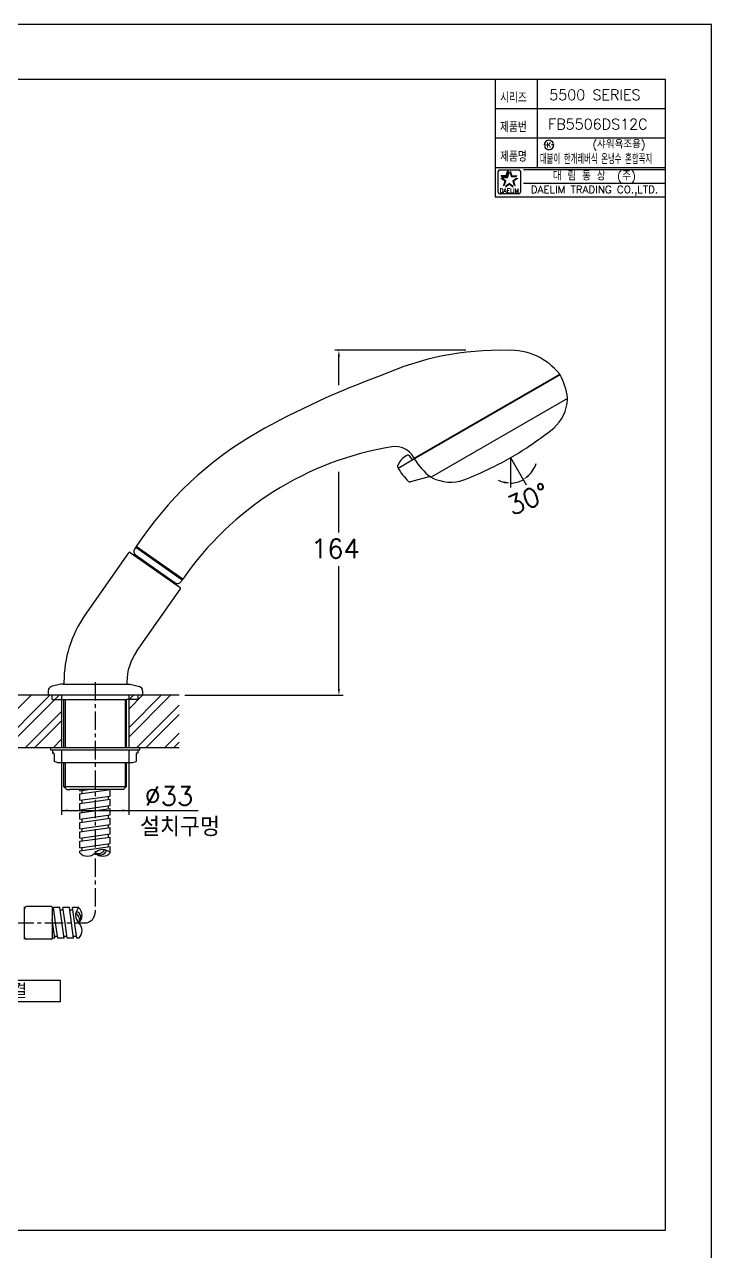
# Model space of a CAD drawing. Extents: x 8594 to 10274, y 9608 to 11210.
# Drawn here: x 9947 to 10274, y 10212 to 10796 of the extents above; entities that cross this region are included whole.
import ezdxf
from ezdxf.enums import TextEntityAlignment as Align

# ---------------------------------------------------------------- set-up
doc = ezdxf.new("R2010")
doc.units = 0
doc.header["$LTSCALE"] = 7
doc.header["$MEASUREMENT"] = 0
doc.linetypes.add('CENTER', pattern=[2, 1.25, -0.25, 0.25, -0.25])
doc.layers.get('0').update_dxf_attribs({"color": 2, "linetype": 'CONTINUOUS'})
for name, color, linetype in [('CL', 1, 'CENTER'), ('D', 2, 'CONTINUOUS'), ('DIM', 2, 'CONTINUOUS'), ('DWG', 7, 'CONTINUOUS'), ('TXT', 5, 'CONTINUOUS')]:
    doc.layers.add(name, color=color, linetype=linetype)
doc.styles.add('GHS', font='ROMANS', dxfattribs={"bigfont": 'GHS'})
doc.styles.add('HAN', font='TXT.shx', dxfattribs={"bigfont": 'GHS.shx'})
doc.styles.add('ROMANS', font='romans')

# ---------------------------------------------------------------- blocks, each defined once
blk = doc.blocks.new('BORDER')
for p, q in [((1, 1), (0, 1)), ((1, 0), (1, 1))]:
    blk.add_line(p, q)
blk = doc.blocks.new('KS')
at = {"layer": 'D'}
for p, q in [((-2.25, 0), (-1.75, 0)), ((-1.75, 0), (-1.25, 0)), ((1.75, 0), (1.25, 0)), ((2.25, 0), (1.75, 0))]:
    blk.add_line(p, q, dxfattribs=at)
for start, end in [(15, 180), (195, 0)]:
    blk.add_arc((0, 0), 2.25, start, end, dxfattribs=at)
at = {"layer": 'D', "style": 'HAN'}
blk.add_text('K', height=2.39, dxfattribs=at).set_placement((0, 0), align=Align.MIDDLE)

msp = doc.modelspace()

# ---------------------------------------------------------------- linework, layer by layer
at = {"color": 7}
for p, q in [((10170.83, 10770.36), (10170.83, 10714.36)), ((10190.83, 10770.36), (10190.83, 10728.36)), ((10170.83, 10756.36), (10251.83, 10756.36)), ((10170.83, 10742.36), (10251.83, 10742.36)), ((10170.83, 10728.36), (10251.83, 10728.36)), ((10170.83, 10714.36), (10251.83, 10714.36))]:
    msp.add_line(p, q, dxfattribs=at)
at = {"color": 2, "linetype": 'Continuous'}
for p, q in [((10172.3, 10716.49), (10172.3, 10726.49)), ((10173.05, 10727.24), (10182.05, 10727.24)), ((10182.8, 10726.49), (10182.8, 10716.49)), ((10184.33, 10727.36), (10251.83, 10727.36)), ((10184.33, 10720.86), (10251.83, 10720.86)), ((10182.05, 10715.74), (10173.3, 10715.74))]:
    msp.add_line(p, q, dxfattribs=at)
at = {"color": 2}
for p, q in [((10173.64, 10724.54), (10176.07, 10724.54)), ((10174.31, 10723.62), (10173.64, 10724.54)), ((10174.31, 10723.62), (10176.73, 10723.62)), ((10176.07, 10724.54), (10176.81, 10726.85)), ((10176.73, 10723.62), (10177.48, 10725.93)), ((10177.48, 10725.93), (10176.81, 10726.85))]:
    msp.add_line(p, q, dxfattribs=at)
at = {"color": 7, "linetype": 'Continuous'}
for p, q in [((10020.29, 10477.11), (9580.29, 10477.11)), ((10020.29, 10452.11), (9580.29, 10452.11))]:
    msp.add_line(p, q, dxfattribs=at)
at = {"color": 2, "linetype": 'Continuous'}
for centre, radius, start, end in [((10173.05, 10726.49), 0.75, 90, 180), ((10182.05, 10726.49), 0.75, 0, 90), ((10173.18, 10716.62), 0.884, 188.1301, 278.1301), ((10182.05, 10716.49), 0.75, 270, 0)]:
    msp.add_arc(centre, radius, start, end, dxfattribs=at)
at = {"color": 2}
for points in [[(10175.15, 10721.71), (10176.22, 10722.06), (10173.18, 10723.13), (10174.26, 10723.48)], [(10173.64, 10724.54), (10174.31, 10723.62), (10176.07, 10724.54), (10176.73, 10723.62)], [(10176.07, 10724.54), (10176.73, 10723.62), (10176.81, 10726.85), (10177.48, 10725.93)], [(10178.29, 10726.85), (10177.63, 10725.93), (10179.04, 10724.54), (10178.38, 10723.62)], [(10179.04, 10724.54), (10178.38, 10723.62), (10181.47, 10724.54), (10180.8, 10723.62)], [(10181.92, 10723.13), (10180.85, 10723.48), (10179.96, 10721.71), (10178.89, 10722.06)], [(10174.4, 10719.4), (10175.47, 10719.75), (10175.15, 10721.71), (10176.22, 10722.06)], [(10177.55, 10719.96), (10177.55, 10721.09), (10175.59, 10718.53), (10175.59, 10719.66)], [(10179.52, 10718.53), (10179.52, 10719.66), (10177.55, 10719.96), (10177.55, 10721.09)], [(10179.96, 10721.71), (10178.89, 10722.06), (10180.71, 10719.4), (10179.64, 10719.75)]]:
    msp.add_solid(points, dxfattribs=at)
at = {"layer": 'CL'}
for p, q in [((9980.29, 10483.35), (9980.29, 10431.35)), ((9980.29, 10483.35), (9980.29, 10373.75)), ((9872.29, 10368.75), (9975.29, 10368.75))]:
    msp.add_line(p, q, dxfattribs=at)
msp.add_arc((9975.29, 10373.75), 5, 270, 0, dxfattribs=at)
at = {"layer": 'D'}
for p, q in [((9924.89, 10452.11), (9949.89, 10477.11)), ((9933.72, 10452.11), (9958.72, 10477.11)), ((9938.14, 10452.11), (9963.14, 10477.11)), ((9996.29, 10457.22), (10016.18, 10477.11)), ((9996.29, 10461.64), (10011.76, 10477.11)), ((9996.29, 10470.48), (10002.92, 10477.11)), ((9996.29, 10474.9), (9998.5, 10477.11)), ((9965.99, 10475.11), (9965.99, 10452.11)), ((9994.59, 10475.11), (9994.59, 10452.11)), ((10000.02, 10452.11), (10020.29, 10472.38)), ((9946.98, 10452.11), (9964.29, 10469.41)), ((10004.44, 10452.11), (10020.29, 10467.96)), ((9951.4, 10452.11), (9964.29, 10464.99)), ((9960.24, 10452.11), (9964.29, 10456.15)), ((10013.27, 10452.11), (10020.29, 10459.12)), ((10017.69, 10452.11), (10020.29, 10454.7)), ((9964.29, 10450.78), (9964.29, 10420.26)), ((9996.29, 10450.78), (9996.29, 10420.26)), ((9965.99, 10445.11), (9965.99, 10432.97)), ((9994.59, 10445.11), (9994.59, 10432.97)), ((9964.19, 10422.26), (10029.45, 10422.26))]:
    msp.add_line(p, q, dxfattribs=at)
msp.add_lwpolyline([(9897.5, 10341.53), (9963.68, 10341.53), (9963.68, 10331.18), (9897.5, 10331.18)], close=True, dxfattribs=at)
for centre, radius, start, end in [((9976.66, 10405.41), 4.92, 222.57961, 317.42039), ((9983.91, 10398.75), 4.92, 42.57961, 137.42039), ((9981.76, 10405.16), 3.41, 244.46182, 332.72058), ((9982.65, 10404.46), 3.35, 225.29341, 339.73971), ((9983.91, 10405.41), 4.92, 222.57961, 317.42039), ((9975.87, 10372.37), 4.92, 132.57961, 227.42039), ((9969.46, 10370.22), 3.41, 334.46182, 62.72058), ((9970.15, 10371.11), 3.35, 315.29341, 69.73971), ((9969.2, 10372.37), 4.92, 312.57961, 47.42039), ((9969.2, 10365.12), 4.92, 312.57961, 47.42039)]:
    msp.add_arc(centre, radius, start, end, dxfattribs=at)
for points in [[(9967.29, 10422.76), (9967.29, 10421.76), (9964.29, 10422.26)], [(9993.29, 10422.76), (9993.29, 10421.76), (9996.29, 10422.26)]]:
    msp.add_solid(points, dxfattribs=at)
at = {"layer": 'DIM', "linetype": 'Continuous'}
for p, q in [((10156.79, 10641.31), (10094.39, 10641.31)), ((10096.39, 10624.7), (10096.39, 10638.31)), ((10178.09, 10590.26), (10178.09, 10575.96)), ((10178.09, 10590.26), (10185.55, 10577.34)), ((10096.39, 10554.55), (10096.39, 10583.41)), ((10096.39, 10480.11), (10096.39, 10538.59)), ((10023.05, 10477.11), (10098.39, 10477.11))]:
    msp.add_line(p, q, dxfattribs=at)
at = {"layer": 'DIM', "color": 7, "linetype": 'ByBlock'}
for p, q in [((10201.74, 10629.56), (10132.46, 10589.56)), ((10205.19, 10618.38), (10140.41, 10580.98)), ((10132.46, 10589.56), (10124.66, 10585.06)), ((10131.59, 10589.06), (10129.94, 10591.02)), ((10132.26, 10589.9), (10131.92, 10590.48)), ((10139.88, 10581.15), (10130.49, 10578.63)), ((9999.58, 10543.91), (10018.45, 10530.69))]:
    msp.add_line(p, q, dxfattribs=at)
at = {"layer": 'DIM', "color": 2, "linetype": 'ByBlock'}
msp.add_line((10021.75, 10532.06), (10021.68, 10531.84), dxfattribs=at)
at = {"layer": 'DIM', "color": 7, "linetype": 'ByBlock'}
for centre, radius, start, end in [((10173.23, 10501.31), 140, 88.62196, 113.92549), ((10178, 10611.3), 30, 38.32752, 92.6899), ((10253.53, 10253.5), 400, 110.04101, 119.33076), ((10175.58, 10614.87), 30, 7.29731, 29.30728), ((10185.37, 10619.21), 20, 311.72393, 356.3179), ((10205.03, 10617.95), 0.3, 356.3179, 120), ((10205.04, 10618.64), 0.3, 300, 7.29731), ((10142.03, 10454.68), 170, 119.78419, 146.72629), ((10098.24, 10728.83), 160, 303.65344, 308.88773), ((10145.57, 10447.27), 150, 99.16895, 145.41026), ((10123.26, 10585.48), 10, 30, 99.16895), ((10098.24, 10728.83), 160, 300, 303.65344), ((10133.57, 10582.52), 10, 119.17338, 157.2164), ((10129.18, 10590.37), 1, 40, 119.17338), ((10158.25, 10604.87), 30, 210.69272, 232.70269), ((10098.24, 10728.83), 160, 296.34656, 300), ((10125.27, 10586), 1, 157.2164, 209.78389), ((10150.44, 10600.41), 30, 209.78389, 225.84591), ((10098.24, 10728.83), 160, 291.11227, 296.34656), ((10130.24, 10579.6), 1, 225.84591, 285), ((10140.26, 10581.24), 0.3, 232.70269, 300), ((10140.86, 10580.9), 0.3, 120, 243.6821), ((10149.6, 10598.56), 20, 243.6821, 288.27607), ((10142.03, 10454.68), 170, 146.89453, 147.25628), ((9999.78, 10547.73), 0.25, 233.48443, 60.13639), ((10000.73, 10545.54), 2, 147.25628, 235), ((9999.7, 10542.79), 0.853, 50.19325, 123.21474), ((10017.47, 10530.34), 0.853, 346.78526, 59.80675), ((10019.6, 10532.33), 2, 235, 325.97033), ((10145.57, 10447.27), 150, 145.60123, 145.97033), ((10021.94, 10532.22), 0.25, 54.49592, 236.51557)]:
    msp.add_arc(centre, radius, start, end, dxfattribs=at)
at = {"layer": 'DIM', "linetype": 'Continuous'}
for centre, radius, start, end in [((10174.22, 10593.78), 17.41, 315.19927, 338.28573), ((10178.09, 10590.26), 12.19, 241.72234, 255.86117), ((10178.09, 10590.26), 12.19, 270, 300)]:
    msp.add_arc(centre, radius, start, end, dxfattribs=at)
for points in [[(10095.89, 10638.31), (10096.89, 10638.31), (10096.39, 10641.31)], [(10175.17, 10578.94), (10175.05, 10577.95), (10178.09, 10578.08)], [(10186.87, 10581.12), (10186.27, 10581.92), (10184.18, 10579.71)], [(10095.89, 10480.11), (10096.89, 10480.11), (10096.39, 10477.11)]]:
    msp.add_solid(points, dxfattribs=at)
at = {"layer": 'DWG'}
for p, q in [((10132.26, 10589.9), (10201.54, 10629.9)), ((10132.26, 10589.9), (10133.99, 10590.9)), ((9999.63, 10547.53), (10021.8, 10532.01)), ((10022.09, 10532.42), (9999.9, 10547.95)), ((9975.48, 10515.19), (9996.31, 10544.94)), ((9997, 10545.06), (10020.76, 10528.43)), ((9997.41, 10544.77), (9997.48, 10544.73)), ((9997.41, 10544.77), (9997.48, 10544.73)), ((9999.33, 10543.55), (9998.81, 10543.92)), ((10018.32, 10530.26), (10018.85, 10529.89)), ((10000.05, 10497.98), (10020.88, 10527.73)), ((10020.35, 10528.71), (10020.29, 10528.76)), ((10020.35, 10528.71), (10020.29, 10528.76)), ((9965.44, 10483.35), (9965.44, 10482.35)), ((9995.44, 10483.35), (9995.44, 10482.35)), ((9995.44, 10483.35), (9995.44, 10482.35)), ((9957.94, 10479.26), (9957.94, 10477.11)), ((9963.94, 10482.35), (9959.44, 10481.2)), ((9959.79, 10475.11), (9959.79, 10477.11)), ((9965.14, 10482.35), (9963.94, 10482.35)), ((9964.29, 10477.11), (9964.29, 10452.11)), ((9965.14, 10482.35), (9995.44, 10482.35)), ((9995.74, 10482.35), (9995.44, 10482.35)), ((9995.74, 10482.35), (9996.94, 10482.35)), ((9996.29, 10477.11), (9996.29, 10452.11)), ((9996.94, 10482.35), (10001.44, 10481.2)), ((10000.79, 10475.11), (10000.79, 10477.11)), ((10002.94, 10479.26), (10002.94, 10477.11)), ((9959.79, 10475.11), (9995.29, 10475.11)), ((9965.29, 10475.11), (9965.29, 10452.11)), ((9995.29, 10452.11), (9995.29, 10475.11)), ((10000.79, 10475.11), (9995.29, 10475.11)), ((9959, 10452.11), (9959, 10451.11)), ((9965.99, 10452.11), (9959, 10452.11)), ((9959, 10451.11), (9994.59, 10451.11)), ((9960, 10451.11), (9960, 10449.61)), ((9960, 10449.61), (9960.25, 10449.61)), ((9960.75, 10449.11), (9960.75, 10445.51)), ((10001.58, 10452.11), (9994.59, 10452.11)), ((9994.59, 10451.11), (10001.58, 10451.11)), ((9999.83, 10449.11), (9999.83, 10445.51)), ((10000.58, 10449.61), (10000.33, 10449.61)), ((10000.58, 10451.11), (10000.58, 10449.61)), ((10001.58, 10451.11), (10001.58, 10452.11)), ((9962.25, 10445.11), (9960.75, 10445.51)), ((9962.25, 10445.11), (9994.59, 10445.11)), ((9965.29, 10445.11), (9965.29, 10433.67)), ((9994.59, 10445.11), (9998.33, 10445.11)), ((9995.29, 10433.67), (9995.29, 10445.11)), ((9998.33, 10445.11), (9999.83, 10445.51)), ((9965.29, 10433.67), (9966.79, 10432.17)), ((9965.29, 10433.67), (9995.29, 10433.67)), ((9966.79, 10432.17), (9968.29, 10432.17)), ((9992.29, 10432.17), (9968.29, 10432.17)), ((9973.04, 10431.61), (9973.04, 10432.17)), ((9973.04, 10430.13), (9987.54, 10432.17)), ((9973.04, 10431.61), (9977.01, 10432.17)), ((9974.04, 10431.79), (9974.04, 10430.27)), ((9986.54, 10432.17), (9986.54, 10432.03)), ((9987.54, 10429.14), (9987.54, 10432.17)), ((9993.79, 10432.17), (9992.29, 10432.17)), ((9993.79, 10432.17), (9995.29, 10433.67)), ((9973.04, 10427.1), (9973.04, 10430.13)), ((9973.04, 10427.1), (9987.54, 10429.14)), ((9973.04, 10425.62), (9987.54, 10427.66)), ((9973.04, 10422.59), (9973.04, 10425.62)), ((9973.04, 10422.59), (9987.54, 10424.63)), ((9974.04, 10427.28), (9974.04, 10425.76)), ((9986.54, 10429.04), (9986.54, 10427.52)), ((9986.54, 10424.53), (9986.54, 10423.01)), ((9987.54, 10424.63), (9987.54, 10427.66)), ((9973.04, 10421.11), (9987.54, 10423.15)), ((9973.04, 10418.08), (9973.04, 10421.11)), ((9973.04, 10418.08), (9987.54, 10420.12)), ((9973.04, 10416.6), (9987.54, 10418.64)), ((9974.04, 10422.77), (9974.04, 10421.25)), ((9986.54, 10420.02), (9986.54, 10418.5)), ((9987.54, 10420.12), (9987.54, 10423.15)), ((9987.54, 10415.61), (9987.54, 10418.64)), ((9973.04, 10413.57), (9973.04, 10416.6)), ((9973.04, 10413.57), (9987.54, 10415.61)), ((9973.04, 10412.09), (9987.54, 10414.13)), ((9974.04, 10418.26), (9974.04, 10416.74)), ((9974.04, 10413.75), (9974.04, 10412.23)), ((9986.54, 10415.51), (9986.54, 10413.99)), ((9987.54, 10411.1), (9987.54, 10414.13)), ((9973.04, 10409.06), (9973.04, 10412.09)), ((9973.04, 10409.06), (9987.54, 10411.1)), ((9973.04, 10407.58), (9987.54, 10409.62)), ((9973.04, 10404.55), (9973.04, 10407.58)), ((9974.04, 10409.24), (9974.04, 10407.72)), ((9986.54, 10411), (9986.54, 10409.48)), ((9987.54, 10406.59), (9987.54, 10409.62)), ((9973.04, 10404.55), (9987.54, 10406.59)), ((9973.04, 10403.07), (9987.54, 10405.11)), ((9973.04, 10402.08), (9973.04, 10403.07)), ((9974.04, 10404.73), (9974.04, 10403.21)), ((9986.54, 10406.49), (9986.54, 10404.97)), ((9987.54, 10402.08), (9987.54, 10405.11)), ((9946.68, 10361.05), (9946.68, 10376.45)), ((9946.68, 10362), (9946.68, 10375.5)), ((9959.56, 10376.5), (9947.68, 10376.5)), ((9959.81, 10376.25), (9959.81, 10361.25)), ((9959.81, 10375), (9960.63, 10375)), ((9961.5, 10368.75), (9960.48, 10376)), ((9963.51, 10376), (9960.48, 10376)), ((9963.51, 10376), (9960.48, 10376)), ((9960.95, 10376), (9960.48, 10376)), ((9965.55, 10361.5), (9963.51, 10376)), ((9963.65, 10375), (9965.14, 10375)), ((9968.02, 10376), (9964.99, 10376)), ((9966.01, 10368.75), (9964.99, 10376)), ((9970.06, 10361.5), (9968.02, 10376)), ((9968.13, 10375), (9969.65, 10375)), ((9972.53, 10376), (9969.5, 10376)), ((9972.53, 10376), (9969.5, 10376)), ((9971.54, 10361.5), (9969.5, 10376)), ((9971.54, 10361.5), (9969.5, 10376)), ((9961.04, 10361.5), (9959.81, 10370.3)), ((9962.52, 10361.5), (9961.5, 10368.75)), ((9967.03, 10361.5), (9966.01, 10368.75)), ((9959.56, 10361), (9947.68, 10361)), ((9961.04, 10361.5), (9959.81, 10361.5)), ((9960.9, 10362.5), (9962.38, 10362.5)), ((9965.55, 10361.5), (9962.52, 10361.5)), ((9965.55, 10361.5), (9962.52, 10361.5)), ((9965.41, 10362.5), (9966.89, 10362.5)), ((9970.06, 10361.5), (9967.03, 10361.5)), ((9969.89, 10362.5), (9971.4, 10362.5)), ((9969.89, 10362.5), (9971.4, 10362.5)), ((9972.53, 10361.5), (9971.54, 10361.5)), ((9972.53, 10361.5), (9971.54, 10361.5))]:
    msp.add_line(p, q, dxfattribs=at)
for centre, radius, start, end in [((9996.72, 10544.65), 0.5, 55, 145), ((9998.4, 10543.35), 0.7, 55, 86.23377), ((10018.44, 10529.32), 0.7, 23.76623, 55), ((10020.47, 10528.02), 0.5, 325, 55), ((10020.94, 10483.35), 55.5, 145, 180), ((10020.94, 10483.35), 25.5, 145, 180), ((9959.94, 10479.26), 2, 100, 180), ((10000.94, 10479.26), 2, 0, 80), ((9960.25, 10449.11), 0.5, 0, 90), ((10000.33, 10449.11), 0.5, 90, 180), ((9947.68, 10375.5), 1, 90, 180), ((9947.68, 10362), 1, 180, 270)]:
    msp.add_arc(centre, radius, start, end, dxfattribs=at)
at = {"layer": 'DWG', "color": 7}
for centre, start, end in [((9959.56, 10376.25), 0, 90), ((9959.56, 10361.25), 270, 0)]:
    msp.add_arc(centre, 0.25, start, end, dxfattribs=at)
at = {"layer": 'TXT'}
for p, q in [((9495.83, 10770.36), (10251.83, 10770.36)), ((10251.83, 10770.36), (10251.83, 10222.36)), ((10251.83, 10222.36), (9495.83, 10222.36))]:
    msp.add_line(p, q, dxfattribs=at)

# ---------------------------------------------------------------- block references
at = {"xscale": 840, "yscale": 594, "zscale": 840}
msp.add_blockref('BORDER', (9433.83, 10202.36), dxfattribs=at)
at = {"layer": 'DIM'}
msp.add_blockref('KS', (10196.46, 10739.04), dxfattribs=at)

# ---------------------------------------------------------------- texts
at = {"color": 7, "style": 'GHS'}
for s, p in [('5500 SERIES', (10218.33, 10762.93)), ('FB5506DS12C', (10219.72, 10748.93))]:
    msp.add_text(s, height=5, dxfattribs=at).set_placement(p, align=Align.MIDDLE)
at = {"style": 'GHS'}
msp.add_text('(샤워욕조용)', height=3.5, dxfattribs=at).set_placement((10217.2, 10737.54))
at = {"style": 'GHS', "width": 0.5}
msp.add_text('대붙이 한개레버식 온냉수 혼합꼭지', height=5, dxfattribs=at).set_placement((10192.12, 10729.92))
at = {"color": 7, "linetype": 'Continuous'}
for s, height, style, p in [('대 림 통 상  (주)', 4, 'GHS', (10218.09, 10724.05)), ('DAELIM TRADING CO.,LTD.', 3.6, 'ROMANS', (10218.09, 10717.28))]:
    msp.add_text(s, height=height, dxfattribs=dict(at, style=style)).set_placement(p, align=Align.MIDDLE)
at = {"color": 2, "linetype": 'Continuous', "style": 'ROMANS'}
msp.add_text('DAELIM', height=2, dxfattribs=at).set_placement((10177.55, 10716.29), align=Align.CENTER)
at = {"layer": 'DIM', "style": 'GHS', "width": 0.8}
for s, p in [('시리즈', (10173.17, 10759.09)), ('제품번', (10173.17, 10745.09)), ('제품명', (10173.17, 10731.09))]:
    msp.add_text(s, height=5, dxfattribs=at).set_placement(p)
at = {"layer": 'DWG', "style": 'GHS'}
msp.add_text('30%%d', height=9, rotation=22.0306, dxfattribs=at).set_placement((10178.83, 10562.56))
for s, height, p in [('164', 9, (10083.17, 10542.34)), ('%%C33', 9, (10003.85, 10424.66)), ('설치구멍', 9, (10001.66, 10409.95)), ('샤워줄과 연결', 7, (9898.65, 10332.89))]:
    msp.add_text(s, height=height, dxfattribs=at).set_placement(p)

doc.saveas('drawing.dxf')
